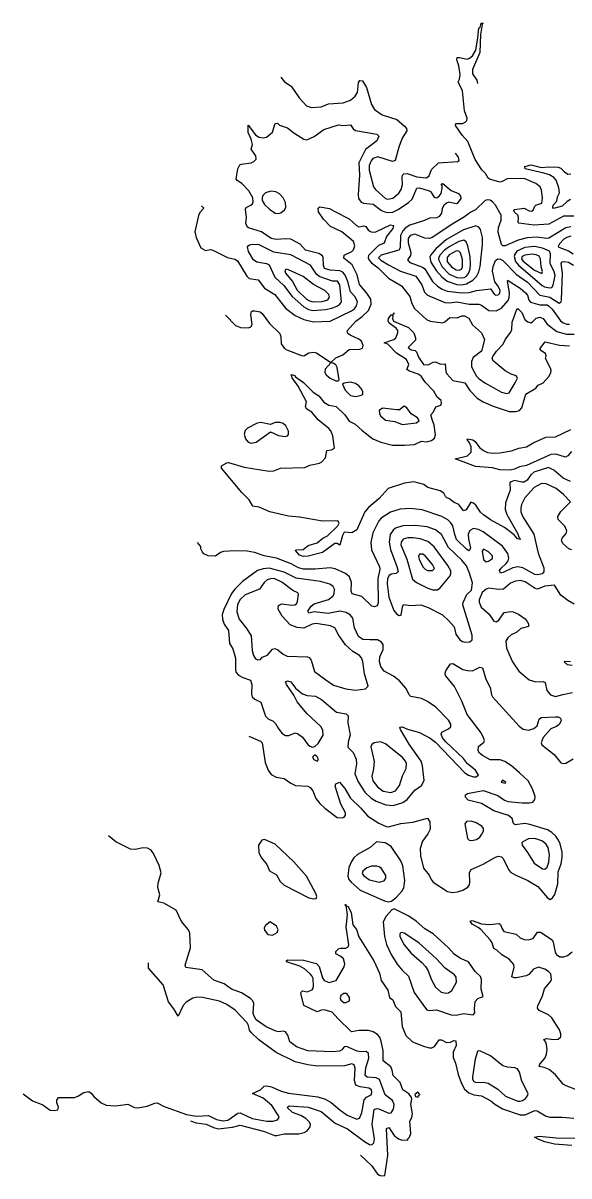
# Model space of a CAD drawing. Header units: feet. Extents: x 571561 to 597676, y 1024649 to 1042210.
# Drawn here: x 571561 to 578913, y 1026663 to 1042210 of the extents above; entities that cross this region are included whole.
import ezdxf

# ---------------------------------------------------------------- set-up
doc = ezdxf.new("R2010")
doc.units = ezdxf.units.FT
doc.header["$MEASUREMENT"] = 0
doc.layers.add('topo', color=7, linetype='Continuous')

msp = doc.modelspace()

# ---------------------------------------------------------------- linework, layer by layer
at = {"layer": 'topo'}
for points, elevation in [([(578439, 1039484), (578238, 1039511), (578228, 1039522), (578232, 1039587), (578223, 1039620), (578182, 1039660), (578170, 1039685), (578181, 1039694), (578312, 1039715), (578378, 1039679), (578411, 1039672), (578433, 1039688), (578455, 1039741), (578469, 1039753), (578546, 1039782), (578557, 1039853), (578543, 1039954), (578524, 1040001), (578469, 1040044), (578309, 1040114), (578079, 1040109), (578014, 1040072), (577981, 1040066), (577843, 1040103), (577825, 1040117), (577791, 1040182), (577742, 1040232), (577651, 1040371), (577550, 1040612), (577475, 1040696), (577386, 1040827), (577388, 1040855), (577478, 1040856), (577514, 1040873), (577536, 1040894), (577540, 1040927), (577505, 1041025), (577478, 1041295), (577419, 1041418), (577441, 1041453), (577447, 1041516), (577429, 1041634), (577405, 1041713), (577407, 1041746), (577441, 1041747), (577540, 1041724), (577572, 1041734), (577616, 1041769), (577657, 1041846), (577687, 1042011), (577699, 1042142), (577719, 1042156), (577732, 1042210), (577756, 1042208), (577739, 1042201), (577746, 1042189), (577723, 1042054), (577712, 1041814), (577612, 1041583), (577613, 1041524), (577673, 1041438), (577682, 1041395)], 1800), ([(575032, 1041478), (575081, 1041415), (575172, 1041357), (575280, 1041200), (575380, 1041095), (575445, 1041070), (575577, 1041080), (575675, 1041120), (575871, 1041134), (575970, 1041169), (576035, 1041224), (576063, 1041274), (576078, 1041406), (576098, 1041435), (576131, 1041432), (576188, 1041341), (576253, 1041112), (576294, 1041042), (576398, 1040972), (576595, 1040908), (576698, 1040821), (576723, 1040788), (576728, 1040755), (576667, 1040656), (576621, 1040535), (576574, 1040354), (576535, 1040341), (576337, 1040406), (576272, 1040381), (576247, 1040350), (576224, 1040291), (576221, 1040226), (576281, 1040002), (576307, 1039963), (576441, 1039843), (576474, 1039835), (576539, 1039848), (576624, 1039914), (576652, 1039967), (576670, 1040033), (576666, 1040133), (576672, 1040160), (576687, 1040178), (576733, 1040182), (576866, 1040134), (576996, 1040122), (577029, 1040149), (577061, 1040234), (577158, 1040325), (577413, 1040343), (577433, 1040356), (577424, 1040400), (577387, 1040455)], 1850), ([(574562, 1039511), (574572, 1039587), (574556, 1039701), (574567, 1039723), (574630, 1039752), (574649, 1039773), (574658, 1039797), (574655, 1039851), (574603, 1039949), (574509, 1040046), (574446, 1040087), (574429, 1040111), (574453, 1040243), (574480, 1040296), (574501, 1040309), (574632, 1040324), (574670, 1040343), (574698, 1040376), (574696, 1040421), (574634, 1040507), (574651, 1040573), (574634, 1040643), (574593, 1040736), (574594, 1040833), (574690, 1040701), (574738, 1040672), (574793, 1040662), (574841, 1040673), (574921, 1040739), (574955, 1040855), (574988, 1040861), (575015, 1040832), (575120, 1040795), (575206, 1040729), (575341, 1040644), (575384, 1040635), (575482, 1040679), (575612, 1040773), (575808, 1040838), (575874, 1040829), (575972, 1040838), (576006, 1040782), (576039, 1040762), (576326, 1040711), (576351, 1040686), (576324, 1040620), (576172, 1040506), (576084, 1040323), (576093, 1040159), (576073, 1039896), (576080, 1039842), (576113, 1039796), (576146, 1039781), (576277, 1039767), (576389, 1039682), (576435, 1039663), (576475, 1039655), (576541, 1039659), (576615, 1039695)], 1800), ([(578935, 1039831), (578888, 1039804), (578821, 1039740), (578706, 1039708), (578696, 1039723), (578702, 1039756), (578751, 1039808), (578761, 1039864), (578786, 1039920), (578779, 1039986), (578743, 1040091), (578711, 1040125), (578649, 1040161), (578577, 1040187), (578325, 1040244), (578317, 1040277), (578406, 1040297), (578537, 1040264), (578642, 1040273), (578767, 1040267), (578804, 1040253), (578852, 1040202), (578899, 1040174), (578937, 1040178)], 1750), ([(576615, 1039695), (576753, 1039788), (576803, 1039836), (576866, 1039985), (576899, 1039989), (577030, 1039947), (577047, 1039938), (577097, 1039861), (577130, 1039852), (577165, 1039873), (577190, 1039911), (577207, 1039985), (577207, 1040018), (577194, 1040041), (577216, 1040048), (577326, 1039950), (577425, 1039909), (577453, 1039876), (577458, 1039843), (577407, 1039777), (577393, 1039772), (577294, 1039793), (577262, 1039781), (577229, 1039750), (577207, 1039709), (577195, 1039644), (577165, 1039601), (577132, 1039585), (577034, 1039577), (576968, 1039545), (576772, 1039483), (576709, 1039442), (576674, 1039406), (576644, 1039343), (576639, 1039179), (576620, 1039146), (576382, 1039079), (576348, 1039045), (576378, 1039013), (576481, 1038948), (576646, 1038862), (576852, 1038795), (576931, 1038678), (576966, 1038581), (577010, 1038539), (577241, 1038442), (577306, 1038437), (577405, 1038450), (577569, 1038421), (577700, 1038421), (577737, 1038406), (577832, 1038333), (577931, 1038328), (578003, 1038364), (578094, 1038470), (578107, 1038503), (578111, 1038569), (578086, 1038733), (578091, 1038741), (578133, 1038709)], 1800), ([(575031, 1039650), (575082, 1039690), (575101, 1039723), (575095, 1039789), (575062, 1039854), (575014, 1039905), (574963, 1039933), (574898, 1039943), (574828, 1039922), (574792, 1039885), (574780, 1039852), (574783, 1039819), (574811, 1039764), (574878, 1039700), (574957, 1039647), (574999, 1039640), (575031, 1039650)], 1800), ([(578938, 1039460), (578872, 1039447), (578644, 1039310), (578611, 1039306), (578480, 1039324), (578349, 1039315), (578229, 1039280), (578054, 1039205), (578021, 1039205), (578006, 1039224), (577960, 1039388), (577965, 1039454), (578002, 1039552), (577998, 1039618), (577923, 1039754), (577885, 1039798), (577852, 1039820), (577819, 1039825), (577786, 1039815), (577656, 1039689), (577591, 1039659), (577493, 1039588), (577362, 1039513)], 1850), ([(573962, 1039746), (573997, 1039714), (573943, 1039653), (573922, 1039615), (573876, 1039394), (573890, 1039319), (573953, 1039180), (574019, 1039141), (574084, 1039154), (574117, 1039147), (574315, 1039048), (574414, 1039024), (574447, 1039005), (574576, 1038796), (574605, 1038767), (574725, 1038749), (574811, 1038636), (574950, 1038548), (575094, 1038363), (575227, 1038267), (575340, 1038212), (575471, 1038181), (575698, 1038190), (575985, 1038330), (576023, 1038358), (576051, 1038395), (576063, 1038452), (576034, 1038518), (575969, 1038583), (575935, 1038723), (575901, 1038812), (575866, 1038851), (575826, 1038869), (575695, 1038879), (575622, 1038901), (575609, 1038940), (575604, 1039048), (575592, 1039072), (575545, 1039104), (575364, 1039148), (575294, 1039229), (575166, 1039296), (575100, 1039302), (574969, 1039291), (574903, 1039304), (574771, 1039395), (574596, 1039446), (574577, 1039460), (574562, 1039511)], 1800), ([(574288, 1038272), (574422, 1038129), (574487, 1038106), (574596, 1038101), (574630, 1038111), (574647, 1038144), (574628, 1038275), (574636, 1038321), (574649, 1038331), (574682, 1038331), (574753, 1038314), (574781, 1038293), (574881, 1038159), (575019, 1038022), (575031, 1037984), (575037, 1037885), (575083, 1037822), (575114, 1037802), (575311, 1037726), (575344, 1037724), (575409, 1037763), (575475, 1037770), (575512, 1037763), (575706, 1037631), (575771, 1037695), (575869, 1037737), (575954, 1037807), (576098, 1037813), (576133, 1037827), (576143, 1037862), (576120, 1037918), (576084, 1037948), (575965, 1038002), (575937, 1038025), (575926, 1038057), (576042, 1038190), (576127, 1038251), (576212, 1038335), (576248, 1038421), (576243, 1038487), (576190, 1038568), (576094, 1038682), (576059, 1038813), (575995, 1038949), (575879, 1039041), (575886, 1039078), (575988, 1039127), (576009, 1039152), (576027, 1039207), (576013, 1039265), (575854, 1039394), (575703, 1039466), (575605, 1039564), (575541, 1039662), (575536, 1039714), (575556, 1039733), (575687, 1039708), (575759, 1039669)], 1750), ([(575759, 1039669), (575951, 1039568), (576050, 1039478), (576083, 1039460), (576149, 1039474), (576177, 1039466), (576215, 1039414), (576248, 1039394), (576281, 1039388), (576313, 1039395), (576510, 1039489), (576548, 1039479), (576543, 1039441), (576457, 1039330), (576423, 1039243), (576348, 1039210), (576212, 1039077), (576209, 1039044), (576222, 1039012), (576252, 1038974), (576343, 1038907), (576483, 1038771), (576658, 1038665), (576772, 1038524), (576798, 1038426), (576834, 1038361), (576993, 1038210), (577046, 1038191), (577209, 1038169), (577243, 1038182), (577308, 1038238), (577407, 1038235), (577472, 1038262), (577505, 1038261), (577564, 1038229), (577613, 1038138), (577737, 1038031), (577776, 1037943), (577734, 1037783), (577621, 1037698), (577600, 1037646), (577602, 1037580), (577615, 1037547), (577670, 1037449), (577705, 1037412), (577781, 1037358), (578006, 1037234), (578072, 1037212), (578108, 1037221), (578189, 1037356), (578219, 1037421), (578216, 1037436), (578204, 1037454), (578135, 1037473), (578053, 1037518), (577920, 1037632)], 1750), ([(577362, 1039513), (577069, 1039316), (577036, 1039304), (576971, 1039310), (576839, 1039362), (576773, 1039343), (576747, 1039305), (576747, 1039246), (576785, 1039115), (576781, 1039077), (576739, 1039016), (576772, 1038979), (576941, 1038920), (576974, 1038896), (577074, 1038723), (577141, 1038660), (577206, 1038619), (577272, 1038594), (577469, 1038570), (577568, 1038575), (577666, 1038602), (577856, 1038626), (577911, 1038550), (577929, 1038539), (577962, 1038544), (577984, 1038568), (577988, 1038601), (577961, 1038660), (577914, 1038718), (577883, 1038862), (577894, 1038927), (577925, 1039009), (577957, 1039029), (577990, 1039027), (578023, 1039006), (578207, 1038817), (578354, 1038714), (578520, 1038541), (578655, 1038512), (578783, 1038432)], 1850), ([(578980, 1039604), (578838, 1039606), (578642, 1039497), (578439, 1039484)], 1800), ([(577534, 1038691), (577617, 1038743), (577666, 1038793), (577700, 1038857), (577717, 1038926), (577751, 1039222), (577751, 1039320), (577724, 1039424), (577699, 1039459), (577658, 1039475), (577491, 1039420), (577266, 1039289), (577122, 1039165), (577052, 1039085), (577041, 1039052), (577052, 1038986), (577125, 1038875), (577201, 1038787), (577271, 1038728), (577403, 1038682), (577468, 1038678), (577534, 1038691)], 1900), ([(578939, 1039334), (578884, 1039320), (578843, 1039296), (578786, 1039231), (578769, 1039198), (578776, 1039188), (578908, 1039137), (578969, 1039097)], 1900), ([(575634, 1038346), (575718, 1038365), (575787, 1038394), (575825, 1038417), (575849, 1038450), (575828, 1038679), (575794, 1038729), (575729, 1038730), (575550, 1038794), (575513, 1038824), (575431, 1038945), (575168, 1039086), (574938, 1039122), (574740, 1039220), (574646, 1039222), (574609, 1039214), (574580, 1039194), (574593, 1039128), (574652, 1039030), (574709, 1038990), (574841, 1038967), (574874, 1038947), (574952, 1038782), (575071, 1038671), (575183, 1038520), (575342, 1038384), (575404, 1038349), (575470, 1038335), (575634, 1038346)], 1850), ([(577500, 1038780), (577533, 1038798), (577558, 1038834), (577582, 1038892), (577589, 1038958), (577583, 1039056), (577549, 1039207), (577529, 1039260), (577496, 1039282), (577430, 1039264), (577300, 1039194), (577237, 1039149), (577179, 1039086), (577159, 1039053), (577155, 1039020), (577205, 1038922), (577302, 1038823), (577402, 1038777), (577468, 1038772), (577500, 1038780)], 1950), ([(578650, 1038637), (578683, 1038645), (578700, 1038673), (578726, 1038804), (578714, 1038855), (578658, 1038968), (578663, 1039099), (578652, 1039132), (578559, 1039176), (578448, 1039198), (578317, 1039183), (578213, 1039134), (578183, 1039095), (578176, 1039062), (578194, 1038996), (578235, 1038945), (578551, 1038669), (578584, 1038651), (578650, 1038637)], 1900), ([(577434, 1038878), (577466, 1038892), (577481, 1038924), (577479, 1039023), (577454, 1039110), (577431, 1039135), (577399, 1039137), (577301, 1039086), (577275, 1039047), (577272, 1038988), (577335, 1038916), (577394, 1038884), (577434, 1038878)], 2000), ([(578550, 1038834), (578558, 1038860), (578538, 1038923), (578530, 1039032), (578511, 1039065), (578470, 1039086), (578416, 1039093), (578318, 1039078), (578282, 1039063), (578276, 1039030), (578297, 1038997), (578451, 1038879), (578550, 1038834)], 1950), ([(575665, 1038476), (575688, 1038515), (575680, 1038547), (575623, 1038604), (575473, 1038684), (575334, 1038794), (575137, 1038880), (575104, 1038889), (575093, 1038881), (575086, 1038870), (575096, 1038837), (575189, 1038725), (575253, 1038609), (575378, 1038487), (575419, 1038463), (575469, 1038451), (575591, 1038457), (575665, 1038476)], 1900), ([(578783, 1038432), (578808, 1038452), (578814, 1038478), (578825, 1038838), (578807, 1038969), (578823, 1038989), (578850, 1038996), (578909, 1038984), (578975, 1038944)], 1850), ([(578133, 1038709), (578256, 1038636), (578327, 1038571), (578354, 1038538), (578374, 1038473), (578395, 1038446), (578521, 1038408), (578619, 1038408), (578639, 1038397), (578685, 1038351), (578798, 1038194), (578836, 1038166), (578884, 1038149), (578920, 1038147)], 1800), ([(577069, 1036865), (577051, 1036925), (577090, 1036967), (577122, 1037034), (577187, 1037058), (577197, 1037084), (577190, 1037120), (577137, 1037166), (577095, 1037247), (576978, 1037368), (576921, 1037449), (576883, 1037475), (576765, 1037515), (576730, 1037539), (576757, 1037605), (576723, 1037673), (576591, 1037757), (576473, 1037880), (576423, 1037898), (576556, 1037943), (576582, 1037965), (576610, 1038031), (576607, 1038063), (576586, 1038095), (576492, 1038161), (576476, 1038193), (576483, 1038226), (576520, 1038273), (576534, 1038273), (576541, 1038260), (576535, 1038227), (576548, 1038188), (576752, 1038106), (576823, 1038032), (576848, 1037967), (576846, 1037934), (576748, 1037835), (576786, 1037802), (576842, 1037792), (576860, 1037777), (576886, 1037704), (576953, 1037607), (577019, 1037599), (577084, 1037636), (577117, 1037639), (577183, 1037609), (577248, 1037614), (577254, 1037511), (577270, 1037479), (577349, 1037390), (577513, 1037359), (577579, 1037254), (577679, 1037149), (577757, 1037101), (577894, 1037042), (578107, 1036973), (578197, 1036971), (578248, 1036986), (578278, 1037021), (578326, 1037193), (578344, 1037216), (578465, 1037285), (578498, 1037325), (578566, 1037356), (578641, 1037445)], 1700), ([(576553, 1038284), (576545, 1038284), (576553, 1038302), (576553, 1038284)], 1700), ([(577920, 1037632), (577897, 1037648), (577880, 1037681), (577888, 1037714), (577936, 1037787), (578029, 1037879), (578059, 1037945), (578132, 1038042), (578144, 1038077), (578149, 1038176), (578208, 1038340), (578226, 1038359), (578277, 1038308), (578317, 1038210), (578359, 1038180), (578400, 1038169), (578424, 1038179), (578470, 1038230), (578522, 1038243), (578567, 1038224), (578622, 1038148), (578752, 1038048), (578880, 1038013), (578984, 1038016)], 1750), ([(578641, 1037445), (578669, 1037491), (578675, 1037524), (578666, 1037557), (578599, 1037687), (578608, 1037720), (578596, 1037753), (578547, 1037785), (578523, 1037818), (578591, 1037912), (578788, 1037867), (578919, 1037858)], 1700), ([(575806, 1037383), (575820, 1037400), (575791, 1037564), (575772, 1037600), (575739, 1037624), (575706, 1037628), (575628, 1037543), (575623, 1037497), (575641, 1037464), (575695, 1037419), (575774, 1037386), (575806, 1037383)], 1750), ([(574329, 1036282), (574537, 1036221), (574875, 1036168), (574938, 1036171), (575029, 1036205), (575357, 1036214), (575423, 1036248), (575554, 1036275), (575586, 1036291), (575632, 1036348), (575650, 1036447), (575716, 1036455), (575753, 1036477), (575735, 1036645), (575707, 1036710), (575681, 1036743), (575536, 1036860), (575449, 1036962), (575383, 1037002), (575364, 1037035), (575380, 1037101), (575267, 1037314), (575185, 1037427), (575171, 1037471), (575215, 1037458), (575228, 1037440), (575338, 1037363), (575469, 1037233), (575546, 1037182), (575612, 1037097), (575678, 1037058), (575777, 1037038), (575893, 1036925), (575951, 1036843), (576032, 1036802), (576128, 1036714), (576273, 1036602), (576379, 1036560), (576535, 1036519), (576700, 1036516), (576831, 1036528), (576929, 1036571), (576995, 1036561), (577060, 1036579), (577103, 1036614), (577116, 1036657), (577096, 1036788), (577069, 1036865)], 1700), ([(576136, 1037202), (576136, 1037239), (576113, 1037282), (576083, 1037318), (576036, 1037351), (575971, 1037367), (575885, 1037355), (575865, 1037342), (575897, 1037261), (575972, 1037185), (576038, 1037174), (576103, 1037185), (576136, 1037202)], 1750), ([(576861, 1036818), (576894, 1036852), (576873, 1036884), (576788, 1036942), (576728, 1037023), (576695, 1037045), (576630, 1036995), (576597, 1036992), (576400, 1037017), (576359, 1036987), (576360, 1036945), (576377, 1036913), (576441, 1036854), (576566, 1036837), (576665, 1036796), (576861, 1036818)], 1750), ([(574698, 1036557), (574894, 1036695), (575001, 1036647), (575091, 1036632), (575122, 1036641), (575135, 1036661), (575137, 1036705), (575098, 1036778), (575062, 1036808), (575024, 1036824), (574958, 1036824), (574893, 1036797), (574761, 1036821), (574715, 1036813), (574584, 1036746), (574552, 1036713), (574540, 1036667), (574555, 1036601), (574591, 1036560), (574633, 1036545), (574698, 1036557)], 1750), ([(578504, 1036579), (578602, 1036624), (578734, 1036631), (578939, 1036729)], 1650), ([(578946, 1036430), (578900, 1036373), (578867, 1036354), (578736, 1036396), (578670, 1036392), (578343, 1036245), (578245, 1036226), (578180, 1036194), (578123, 1036182), (577983, 1036186), (577884, 1036210), (577654, 1036231), (577380, 1036331), (577545, 1036375), (577597, 1036421), (577598, 1036497), (577575, 1036551), (577540, 1036595), (577546, 1036602), (577618, 1036590), (577651, 1036566), (577707, 1036488), (577762, 1036444), (577817, 1036420), (577891, 1036410), (577981, 1036415), (578138, 1036443), (578237, 1036476), (578341, 1036493), (578439, 1036552), (578504, 1036579)], 1650), ([(577180, 1035903), (577011, 1035945), (576957, 1035989), (576826, 1036021), (576696, 1036006), (576476, 1035933), (576357, 1035797), (576215, 1035677), (576162, 1035619), (576054, 1035377), (575989, 1035337), (575890, 1035344), (575879, 1035333), (575861, 1035300), (575827, 1035168), (575793, 1035191), (575760, 1035193), (575593, 1035068), (575401, 1035019), (575335, 1035015), (575285, 1035033), (575231, 1035098), (575236, 1035108), (575334, 1035110), (575400, 1035165), (575521, 1035199), (575599, 1035261), (575661, 1035293), (575798, 1035431), (575817, 1035464), (575798, 1035497), (575592, 1035494), (575285, 1035545), (575134, 1035558), (574883, 1035620), (574739, 1035681), (574654, 1035697), (574606, 1035781), (574507, 1035879), (574233, 1036205), (574233, 1036237), (574307, 1036280), (574329, 1036282)], 1700), ([(578936, 1036027), (578837, 1036073), (578710, 1036179), (578639, 1036214), (578442, 1036153), (578401, 1036119), (578352, 1036044), (578312, 1036020), (578280, 1036018), (578181, 1036040), (578133, 1036025), (578116, 1036010), (578121, 1035911), (578058, 1035741), (578055, 1035648), (578075, 1035583), (578223, 1035321), (578239, 1035275), (578253, 1035265), (578254, 1035243), (578221, 1035254), (578174, 1035307), (578046, 1035409), (577858, 1035511), (577760, 1035580), (577724, 1035612), (577659, 1035708), (577626, 1035735), (577593, 1035749), (577528, 1035644), (577495, 1035633), (577429, 1035717), (577367, 1035744), (577297, 1035798), (577267, 1035808), (577250, 1035824), (577230, 1035870), (577180, 1035903)], 1700), ([(578952, 1035106), (578911, 1035121), (578834, 1035185), (578814, 1035228), (578822, 1035261), (578876, 1035327), (578885, 1035360), (578860, 1035425), (578769, 1035516), (578763, 1035556), (578805, 1035625), (578933, 1035754), (578842, 1035852), (578740, 1035935), (578608, 1035998), (578542, 1035999), (578444, 1035947), (578321, 1035808), (578274, 1035716), (578264, 1035669), (578267, 1035617), (578290, 1035552), (578442, 1035315), (578500, 1035061), (578573, 1034865), (578575, 1034810), (578553, 1034783), (578488, 1034768), (578455, 1034772), (578290, 1034861), (578224, 1034878), (578159, 1034863), (578028, 1034798), (577993, 1034792), (577976, 1034827), (577998, 1034860), (578066, 1034920), (578094, 1034958), (578104, 1034992), (578090, 1035058), (578017, 1035155), (577757, 1035350), (577695, 1035381), (577629, 1035392), (577579, 1035365), (577555, 1035315), (577558, 1035250), (577585, 1035132), (577580, 1035105), (577566, 1035092), (577533, 1035113), (577400, 1035247), (577376, 1035314)], 1750), ([(577376, 1035314), (577349, 1035428), (577324, 1035469), (577280, 1035510), (577201, 1035555), (576938, 1035644), (576773, 1035664), (576642, 1035654), (576511, 1035613), (576383, 1035532), (576353, 1035497), (576273, 1035337), (576243, 1035205), (576255, 1035107), (576360, 1034878), (576365, 1034845), (576340, 1034714), (576343, 1034386), (576328, 1034350), (576293, 1034338), (576260, 1034345), (576123, 1034478), (575994, 1034512), (575980, 1034547), (575982, 1034666), (575959, 1034742), (575904, 1034785), (575763, 1034848), (575698, 1034863), (575495, 1034843), (575337, 1034844), (575271, 1034863), (575172, 1034917), (574972, 1034994), (574808, 1035026), (574678, 1035070), (574580, 1035086), (574414, 1035093), (574259, 1035082), (574219, 1035072), (574154, 1035019), (574055, 1035024), (573994, 1035054), (573976, 1035073), (573955, 1035118), (573954, 1035152), (573912, 1035207)], 1750), ([(577577, 1033867), (577609, 1033891), (577609, 1033953), (577484, 1034363), (577488, 1034396), (577538, 1034504), (577602, 1034563), (577614, 1034660), (577574, 1034791), (577532, 1034889), (577469, 1034968), (577293, 1035139), (577195, 1035312), (577115, 1035377), (577005, 1035414), (576841, 1035433), (576677, 1035431), (576579, 1035397), (576546, 1035372), (576507, 1035313), (576493, 1035208), (576509, 1035109), (576596, 1034880), (576611, 1034815), (576584, 1034786), (576519, 1034778), (576486, 1034754), (576469, 1034715), (576463, 1034649), (576489, 1034466), (576556, 1034288), (576589, 1034244), (576626, 1034220), (576655, 1034226), (576673, 1034337), (576686, 1034367), (576784, 1034356), (576916, 1034363), (577015, 1034330), (577210, 1034229), (577296, 1034149), (577365, 1034067), (577389, 1033969), (577445, 1033893), (577478, 1033868), (577511, 1033861), (577577, 1033867)], 1800), ([(577144, 1034566), (577177, 1034592), (577312, 1034755), (577323, 1034788), (577320, 1034821), (577282, 1034896), (577098, 1035147), (577013, 1035218), (576908, 1035256), (576817, 1035269), (576744, 1035269), (576679, 1035249), (576652, 1035209), (576650, 1035173), (576729, 1034980), (576806, 1034710), (576860, 1034665), (577013, 1034587), (577078, 1034565), (577144, 1034566)], 1850), ([(577076, 1034826), (577101, 1034852), (577075, 1034908), (576976, 1035024), (576943, 1035048), (576899, 1035047), (576888, 1035014), (576896, 1034981), (576944, 1034875), (576977, 1034843), (577010, 1034828), (577076, 1034826)], 1900), ([(577830, 1034953), (577883, 1034990), (577884, 1035023), (577829, 1035080), (577763, 1035114), (577745, 1035087), (577764, 1034977), (577797, 1034943), (577830, 1034953)], 1800), ([(576232, 1033893), (576137, 1033896), (576080, 1033938), (576024, 1034055), (576002, 1034186), (575966, 1034228), (575912, 1034263), (575828, 1034277), (575669, 1034247), (575482, 1034271), (575408, 1034254), (575398, 1034279), (575443, 1034345), (575480, 1034378), (575676, 1034438), (575733, 1034479), (575752, 1034512), (575754, 1034577), (575738, 1034610), (575693, 1034643), (575568, 1034680), (575239, 1034722), (575079, 1034805), (574877, 1034858), (574793, 1034850), (574719, 1034826), (574518, 1034680), (574412, 1034574), (574369, 1034518), (574264, 1034302), (574243, 1034236), (574245, 1034170), (574269, 1034105), (574327, 1034016), (574339, 1033843), (574386, 1033769), (574421, 1033647), (574420, 1033483), (574429, 1033450), (574463, 1033417), (574522, 1033385), (574625, 1033350), (574643, 1033288), (574636, 1033163), (574648, 1033124), (574680, 1033091), (574762, 1033052), (574827, 1032861), (574860, 1032828), (574928, 1032794), (574959, 1032763), (574995, 1032700)], 1800), ([(576172, 1033231), (576210, 1033269), (576158, 1033433), (576137, 1033598), (576121, 1033648), (576091, 1033683), (576003, 1033735), (575905, 1033824), (575809, 1033959), (575758, 1034052), (575701, 1034081), (575507, 1034113), (575454, 1034103), (575344, 1034051), (575254, 1034057), (575159, 1034093), (575051, 1034210), (574995, 1034308), (575001, 1034353), (575046, 1034376), (575177, 1034359), (575221, 1034364), (575242, 1034376), (575257, 1034409), (575270, 1034508), (575260, 1034526), (575194, 1034558), (575046, 1034670), (574944, 1034719), (574895, 1034717), (574847, 1034700), (574808, 1034667), (574743, 1034574), (574552, 1034497), (574486, 1034436), (574448, 1034369), (574440, 1034270), (574473, 1034172), (574576, 1034042), (574634, 1033944), (574645, 1033747), (574662, 1033682), (574691, 1033637), (574724, 1033622), (574757, 1033626), (574783, 1033657), (574855, 1033685), (574920, 1033765), (574953, 1033776), (574994, 1033759), (575065, 1033698), (575118, 1033670), (575390, 1033665), (575413, 1033654), (575441, 1033618), (575487, 1033466), (575637, 1033354)], 1850), ([(578983, 1034375), (578899, 1034423), (578806, 1034494), (578719, 1034631), (578587, 1034617), (578489, 1034576), (578456, 1034584), (578324, 1034674), (578259, 1034692), (578193, 1034685), (578128, 1034656), (578030, 1034577), (577964, 1034572), (577833, 1034587), (577800, 1034577), (577743, 1034530), (577702, 1034431), (577703, 1034398), (577733, 1034333), (577838, 1034237), (577903, 1034142), (577935, 1034137), (577968, 1034156), (578040, 1034262), (578131, 1034275), (578164, 1034272), (578234, 1034239), (578324, 1034174), (578350, 1034141), (578367, 1034109), (578367, 1034071), (578264, 1034043), (578213, 1033995), (578134, 1033958), (578091, 1033919)], 1800), ([(576546, 1031660), (576674, 1031698), (576736, 1031738), (576836, 1031864), (576926, 1031930), (576962, 1031996), (576942, 1032193), (576921, 1032258), (576762, 1032486), (576645, 1032682), (576635, 1032716), (576668, 1032721), (576740, 1032689), (576899, 1032642), (577042, 1032566), (577117, 1032510), (577512, 1032099), (577560, 1032066), (577626, 1032045), (577659, 1032044), (577695, 1032068), (577654, 1032133), (577548, 1032220), (577492, 1032293), (577254, 1032517), (577211, 1032572), (577192, 1032621), (577199, 1032649), (577292, 1032694), (577321, 1032721), (577322, 1032754), (577291, 1032808), (577119, 1032982), (577009, 1033062), (576927, 1033101), (576783, 1033130), (576766, 1033145), (576718, 1033241), (576632, 1033338), (576551, 1033403), (576426, 1033468), (576379, 1033533), (576360, 1033598), (576367, 1033664), (576410, 1033763), (576410, 1033829), (576390, 1033861), (576336, 1033894), (576232, 1033893)], 1800), ([(578091, 1033919), (578065, 1033876), (578070, 1033778), (578152, 1033596), (578237, 1033471), (578377, 1033354), (578468, 1033325), (578566, 1033329), (578592, 1033316), (578616, 1033208), (578666, 1033150), (578732, 1033129), (578830, 1033157)], 1800), ([(578249, 1032097), (578139, 1032193), (578051, 1032252), (577985, 1032275), (577854, 1032275), (577747, 1032331), (577707, 1032364), (577692, 1032396), (577695, 1032455), (577768, 1032513), (577776, 1032528), (577767, 1032561), (577729, 1032636), (577543, 1032887), (577470, 1033067), (577370, 1033264), (577252, 1033410), (577245, 1033442), (577255, 1033475), (577317, 1033567), (577350, 1033574), (577482, 1033493), (577548, 1033477), (577613, 1033474), (577711, 1033522), (577747, 1033516), (577793, 1033363), (577850, 1033251), (577868, 1033152), (577883, 1033124), (578243, 1032726), (578298, 1032686), (578375, 1032675), (578442, 1032697), (578485, 1032731), (578514, 1032821), (578538, 1032846), (578734, 1032855), (578767, 1032853), (578800, 1032837), (578808, 1032800), (578783, 1032752), (578746, 1032723), (578670, 1032691), (578568, 1032573), (578540, 1032502), (578547, 1032476), (578715, 1032348), (578805, 1032235), (578838, 1032225), (578871, 1032227), (578969, 1032288)], 1750), ([(578958, 1033547), (578893, 1033555), (578850, 1033596), (578859, 1033606), (578934, 1033598)], 1800), ([(574995, 1032700), (575046, 1032635), (575094, 1032603), (575140, 1032603), (575225, 1032636), (575258, 1032629), (575324, 1032578), (575397, 1032481), (575424, 1032458), (575457, 1032447), (575489, 1032454), (575535, 1032495), (575601, 1032607), (575600, 1032673), (575570, 1032723), (575382, 1032901), (575254, 1033056), (575207, 1033148), (575108, 1033292), (575095, 1033325), (575120, 1033341), (575165, 1033325), (575232, 1033239), (575322, 1033166), (575385, 1033140), (575499, 1033131), (575582, 1033086), (575781, 1032919), (575912, 1032895), (575940, 1032868), (575933, 1032774), (575968, 1032611), (575939, 1032512), (575936, 1032446), (576008, 1032374), (576048, 1032283), (576053, 1032218), (576031, 1032086), (576072, 1031976), (576163, 1031837), (576248, 1031757), (576316, 1031718), (576448, 1031669), (576546, 1031660)], 1800), ([(575637, 1033354), (575744, 1033280), (575909, 1033232), (576040, 1033215), (576172, 1033231)], 1850), ([(578830, 1033157), (578961, 1033181)], 1800), ([(574602, 1032593), (574757, 1032524), (574779, 1032501), (574820, 1032239), (574863, 1032135), (574903, 1032077), (574968, 1032038), (575078, 1032023), (575166, 1031958), (575232, 1031926), (575396, 1031917), (575429, 1031903), (575462, 1031856), (575504, 1031753), (575558, 1031684), (575625, 1031620), (575793, 1031497), (575860, 1031492), (575885, 1031501), (575904, 1031527), (575902, 1031560), (575842, 1031676), (575764, 1031920), (575771, 1031952), (575822, 1031973), (575893, 1031888), (575970, 1031757), (576107, 1031627), (576204, 1031515), (576352, 1031422), (576451, 1031376), (576483, 1031370), (576647, 1031417), (576811, 1031433), (577007, 1031486), (577039, 1031437), (577046, 1031340), (577014, 1031274), (576941, 1031179), (576909, 1031077), (576914, 1030978), (576953, 1030815), (577031, 1030717), (577056, 1030660), (577084, 1030623), (577279, 1030499), (577344, 1030487), (577410, 1030494), (577482, 1030517), (577551, 1030557)], 1750), ([(576577, 1031858), (576630, 1031927), (576671, 1032059), (576720, 1032158), (576726, 1032224), (576713, 1032256), (576672, 1032305), (576441, 1032489), (576375, 1032516), (576290, 1032501), (576259, 1032482), (576243, 1032449), (576289, 1032252), (576282, 1032154), (576257, 1032055), (576272, 1031990), (576335, 1031912), (576413, 1031850), (576512, 1031832), (576577, 1031858)], 1850), ([(575524, 1032256), (575541, 1032279), (575523, 1032313), (575490, 1032342), (575460, 1032311), (575476, 1032278), (575524, 1032256)], 1800), ([(577551, 1030557), (577572, 1030590), (577576, 1030620), (577573, 1030754), (577597, 1030795), (577758, 1030865), (577925, 1030960), (577964, 1030973), (578005, 1030964), (578029, 1030943), (578099, 1030795), (578128, 1030758), (578190, 1030721), (578360, 1030647), (578492, 1030566), (578625, 1030413), (578658, 1030391), (578690, 1030414), (578723, 1030458), (578762, 1030601), (578769, 1030765), (578808, 1030873), (578824, 1030962), (578821, 1031028), (578796, 1031140), (578774, 1031192), (578736, 1031244), (578683, 1031293), (578623, 1031328), (578386, 1031401), (578321, 1031414), (578189, 1031398), (578166, 1031416), (578149, 1031481), (578100, 1031524), (577901, 1031586), (577737, 1031684), (577557, 1031732), (577519, 1031771), (577522, 1031804), (577548, 1031819), (577759, 1031859), (577956, 1031794), (578043, 1031731), (578088, 1031713), (578285, 1031695), (578384, 1031695), (578426, 1031704), (578454, 1031741), (578457, 1031780), (578422, 1031885), (578362, 1031990), (578249, 1032097)], 1750), ([(578053, 1031961), (578065, 1031973), (578020, 1032000), (577999, 1031972), (578053, 1031961)], 1800), ([(577666, 1031201), (577713, 1031233), (577742, 1031270), (577761, 1031314), (577761, 1031347), (577738, 1031379), (577664, 1031425), (577598, 1031446), (577535, 1031441), (577511, 1031410), (577548, 1031214), (577568, 1031192), (577601, 1031184), (577666, 1031201)], 1800), ([(576062, 1028346), (575919, 1028407), (575886, 1028403), (575854, 1028363), (575821, 1028345), (575729, 1028336), (575395, 1028350), (575245, 1028404), (575155, 1028469), (575125, 1028562), (575097, 1028605), (575064, 1028613), (574999, 1028605), (574966, 1028614), (574834, 1028672), (574702, 1028766), (574667, 1028825), (574660, 1028858), (574669, 1028989), (574655, 1029022), (574622, 1029055), (574502, 1029134), (574368, 1029181), (574271, 1029254), (574128, 1029301), (573974, 1029442), (573753, 1029473), (573742, 1029506), (573816, 1029737), (573807, 1029935), (573787, 1029980), (573696, 1030096), (573624, 1030245), (573458, 1030341), (573376, 1030357), (573404, 1030455), (573377, 1030553), (573380, 1030612), (573419, 1030750), (573392, 1030848), (573319, 1031012), (573284, 1031058), (573237, 1031084), (573172, 1031086), (573073, 1031064), (573008, 1031071), (572810, 1031170), (572711, 1031249)], 1750), ([(575508, 1030406), (575517, 1030431), (575504, 1030473), (575378, 1030706), (575209, 1030897), (574955, 1031137), (574811, 1031198), (574776, 1031192), (574733, 1031123), (574736, 1031024), (574766, 1030959), (574843, 1030861), (574881, 1030779), (574972, 1030724), (575024, 1030633), (575079, 1030586), (575409, 1030414), (575475, 1030400), (575508, 1030406)], 1750), ([(576525, 1030368), (576590, 1030421), (576665, 1030507), (576688, 1030550), (576703, 1030648), (576675, 1030845), (576647, 1030910), (576519, 1031105), (576437, 1031156), (576321, 1031169), (576237, 1031090), (576065, 1030999), (576014, 1030951), (575983, 1030904), (575949, 1030820), (575933, 1030707), (575950, 1030659), (575978, 1030622), (576103, 1030518), (576427, 1030374), (576482, 1030361), (576525, 1030368)], 1750), ([(578621, 1030828), (578644, 1030895), (578652, 1030994), (578633, 1031092), (578602, 1031141), (578546, 1031183), (578454, 1031212), (578369, 1031207), (578290, 1031170), (578278, 1031154), (578285, 1031122), (578357, 1031026), (578443, 1030880), (578556, 1030803), (578589, 1030799), (578621, 1030828)], 1800), ([(576424, 1030643), (576447, 1030679), (576447, 1030712), (576390, 1030809), (576357, 1030829), (576324, 1030840), (576253, 1030841), (576193, 1030819), (576137, 1030774), (576128, 1030742), (576149, 1030709), (576227, 1030656), (576359, 1030624), (576424, 1030643)], 1800), ([(575902, 1030305), (575902, 1030329), (575918, 1030297), (575902, 1030305)], 1700), ([(575220, 1029572), (575318, 1029576), (575515, 1029529), (575549, 1029489), (575592, 1029335), (575616, 1029299), (575682, 1029269), (575778, 1029297), (575885, 1029484), (575895, 1029525), (575877, 1029592), (575842, 1029622), (575775, 1029656), (575774, 1029688), (575809, 1029726), (575842, 1029736), (575907, 1029735), (575940, 1029750), (575948, 1029780), (575914, 1030018), (575929, 1030182), (575917, 1030280), (575919, 1030297), (575935, 1030302), (575979, 1030215), (576003, 1030051), (576052, 1029986), (576082, 1029888), (576284, 1029562), (576360, 1029398), (576383, 1029300), (576473, 1029170), (576494, 1029071), (576540, 1029039), (576578, 1028949), (576648, 1028876), (576667, 1028679), (576714, 1028557), (576805, 1028469), (576969, 1028406), (577035, 1028391), (577068, 1028391), (577100, 1028409), (577165, 1028499), (577198, 1028500), (577264, 1028463), (577319, 1028466), (577364, 1028490), (577391, 1028485), (577392, 1028423), (577355, 1028333), (577352, 1028259), (577386, 1028182), (577420, 1028029), (577466, 1027909)], 1700), ([(577622, 1028833), (577645, 1028861), (577641, 1028917), (577652, 1029017), (577685, 1029057), (577756, 1029083), (577732, 1029181), (577734, 1029312), (577724, 1029353), (577649, 1029419), (577559, 1029550), (577451, 1029597), (577369, 1029654), (577291, 1029740), (577085, 1029928), (576974, 1029994), (576856, 1030097), (576757, 1030164), (576559, 1030264), (576526, 1030250), (576451, 1030164), (576411, 1030088), (576429, 1029891), (576456, 1029784), (576519, 1029650), (576598, 1029520), (576665, 1029437), (576750, 1029355), (576827, 1029135), (576979, 1028926), (576998, 1028904), (577030, 1028892), (577129, 1028903), (577326, 1028835), (577392, 1028831), (577494, 1028854), (577622, 1028833)], 1750), ([(574921, 1029908), (574981, 1029944), (574995, 1029985), (574972, 1030029), (574887, 1030089), (574824, 1030038), (574810, 1030008), (574814, 1029975), (574856, 1029919), (574921, 1029908)], 1750), ([(578639, 1029419), (578589, 1029451), (578502, 1029479), (578436, 1029450), (578372, 1029378), (578339, 1029359), (578208, 1029334), (578175, 1029333), (578143, 1029348), (578174, 1029480), (578173, 1029515), (578107, 1029588), (578009, 1029643), (577943, 1029709), (577900, 1029731), (577877, 1029807), (577852, 1029848), (577725, 1029984), (577691, 1030015), (577611, 1030056), (577581, 1030098), (577610, 1030108), (577736, 1030061), (577841, 1030052), (577972, 1030069), (577990, 1030055), (578007, 1030004), (578038, 1029961), (578203, 1029922), (578255, 1029875), (578309, 1029850), (578367, 1029848), (578433, 1029866), (578488, 1029952), (578531, 1029949), (578685, 1029846), (578702, 1029813), (578729, 1029682), (578744, 1029649), (578792, 1029617), (578843, 1029617), (578894, 1029636), (578956, 1029684)], 1700), ([(577291, 1029132), (577335, 1029165), (577397, 1029276), (577395, 1029342), (577371, 1029374), (577247, 1029463), (577123, 1029596), (576891, 1029805), (576693, 1029935), (576660, 1029945), (576647, 1029939), (576634, 1029926), (576635, 1029893), (576694, 1029779), (576789, 1029665), (576933, 1029541), (576979, 1029489), (577011, 1029437), (577060, 1029305), (577116, 1029208), (577192, 1029143), (577258, 1029128), (577291, 1029132)], 1800), ([(575425, 1027742), (575531, 1027730), (575630, 1027699), (575709, 1027653), (575828, 1027552), (575927, 1027483), (576057, 1027429), (576092, 1027440), (576124, 1027513), (576153, 1027690), (576188, 1027723), (576249, 1027757), (576260, 1027789), (576254, 1027823), (576219, 1027847), (576099, 1027865), (576053, 1027884), (576038, 1027902), (576025, 1027951), (576033, 1028116), (576020, 1028160), (575987, 1028174), (575889, 1028147), (575528, 1028145), (575396, 1028161), (575225, 1028200), (574968, 1028327), (574737, 1028500), (574633, 1028595), (574611, 1028628), (574597, 1028693), (574577, 1028726), (574417, 1028900), (574306, 1028975), (574207, 1029018), (573977, 1029071), (573912, 1029073), (573846, 1029058), (573758, 1029004), (573716, 1028961), (573651, 1028817), (573593, 1028914), (573518, 1029012), (573447, 1029241), (573249, 1029466), (573251, 1029535)], 1800), ([(576105, 1026944), (576252, 1026805), (576328, 1026697), (576359, 1026672), (576394, 1026663), (576433, 1026670), (576475, 1026938), (576454, 1027303), (576487, 1027318), (576561, 1027210), (576619, 1027162), (576652, 1027150), (576744, 1027144), (576745, 1027165), (576767, 1027187), (576782, 1027237), (576769, 1027400), (576796, 1027450), (576806, 1027499), (576785, 1027630), (576795, 1027696), (576788, 1027729), (576755, 1027771), (576676, 1027826), (576639, 1027924), (576546, 1028018), (576534, 1028087), (576512, 1028136), (576410, 1028214), (576413, 1028348), (576386, 1028480), (576364, 1028532), (576334, 1028568), (576278, 1028605), (576213, 1028625), (576081, 1028622), (575983, 1028608), (575799, 1028784), (575723, 1028873), (575617, 1028902), (575577, 1028899), (575521, 1028876), (575343, 1028963), (575303, 1029126), (575307, 1029141), (575322, 1029157), (575388, 1029147), (575453, 1029172), (575469, 1029193), (575473, 1029226), (575467, 1029325), (575451, 1029362), (575427, 1029390), (575351, 1029455), (575290, 1029491), (575110, 1029551), (575110, 1029563), (575128, 1029578), (575220, 1029572)], 1700), ([(579017, 1027823), (578875, 1027876), (578835, 1027902), (578730, 1028026), (578645, 1028097), (578580, 1028125), (578514, 1028138), (578519, 1028171), (578593, 1028255), (578612, 1028303), (578620, 1028368), (578611, 1028436), (578602, 1028467), (578575, 1028501), (578609, 1028518), (578707, 1028504), (578767, 1028507), (578806, 1028539), (578805, 1028578), (578784, 1028632), (578682, 1028795), (578639, 1028836), (578511, 1028892), (578490, 1028925), (578493, 1028958), (578557, 1029090), (578582, 1029188), (578667, 1029288), (578676, 1029312), (578667, 1029386), (578639, 1029419)], 1700), ([(575914, 1029000), (575956, 1029024), (575959, 1029067), (575927, 1029113), (575913, 1029122), (575880, 1029121), (575841, 1029098), (575833, 1029065), (575841, 1029033), (575881, 1029000), (575914, 1029000)], 1700), ([(573815, 1027407), (573894, 1027381), (574025, 1027361), (574127, 1027314), (574190, 1027297), (574380, 1027319), (574485, 1027346), (574814, 1027263), (574945, 1027209), (574978, 1027206), (575076, 1027230), (575273, 1027230), (575345, 1027250), (575388, 1027273), (575427, 1027323), (575434, 1027356), (575420, 1027388), (575370, 1027438), (575304, 1027476), (575189, 1027517), (575122, 1027582), (575125, 1027596), (575145, 1027609), (575401, 1027589), (575577, 1027532), (575764, 1027376), (575929, 1027300), (576160, 1027128), (576226, 1027088), (576259, 1027080), (576283, 1027110), (576292, 1027165), (576264, 1027363), (576291, 1027557), (576320, 1027571), (576353, 1027568), (576485, 1027509), (576518, 1027514), (576550, 1027562), (576560, 1027628), (576535, 1027680), (576438, 1027758), (576361, 1027965), (576317, 1027984), (576195, 1027995), (576170, 1028018), (576179, 1028122), (576217, 1028250), (576212, 1028314), (576182, 1028340), (576117, 1028335), (576062, 1028346)], 1750), ([(578256, 1027670), (578288, 1027680), (578329, 1027709), (578355, 1027742), (578366, 1027775), (578278, 1027939), (578245, 1028062), (578222, 1028106), (578186, 1028122), (578087, 1028130), (578022, 1028147), (577856, 1028282), (577724, 1028345), (577692, 1028348), (577680, 1028339), (577651, 1028237), (577613, 1027998), (577613, 1027966), (577631, 1027934), (577663, 1027922), (577761, 1027925), (577827, 1027914), (577954, 1027833), (578058, 1027738), (578223, 1027672), (578256, 1027670)], 1750), ([(571561, 1027770), (571686, 1027677), (571826, 1027620), (571927, 1027550), (571989, 1027546), (572030, 1027555), (572037, 1027588), (572015, 1027648), (572013, 1027686), (572038, 1027719), (572251, 1027720), (572300, 1027737), (572381, 1027786), (572446, 1027800), (572479, 1027780), (572512, 1027736), (572612, 1027650), (572678, 1027619), (572809, 1027606), (572973, 1027631), (573061, 1027586), (573104, 1027580), (573232, 1027602), (573334, 1027644), (573366, 1027647), (573463, 1027598), (573762, 1027490), (573897, 1027469), (574057, 1027479), (574168, 1027422), (574255, 1027404), (574320, 1027413), (574451, 1027508), (574483, 1027515), (574648, 1027436), (574845, 1027402), (574926, 1027402), (574986, 1027417), (575009, 1027450), (574998, 1027483), (574909, 1027613), (574793, 1027711), (574650, 1027775), (574760, 1027825), (574808, 1027875), (574841, 1027878), (574907, 1027865), (575039, 1027807), (575137, 1027777), (575425, 1027742)], 1800), ([(577466, 1027909), (577507, 1027833), (577565, 1027785), (577631, 1027758), (577734, 1027741), (577862, 1027675), (577916, 1027629), (578019, 1027568), (578257, 1027487), (578323, 1027487), (578454, 1027543), (578486, 1027541), (578606, 1027470), (578655, 1027454), (578821, 1027457), (578979, 1027443)], 1700), ([(576877, 1027726), (576903, 1027762), (576876, 1027792), (576837, 1027762), (576848, 1027733), (576877, 1027726)], 1700), ([(578950, 1027071), (578720, 1027090), (578587, 1027121), (578507, 1027153), (578451, 1027186), (578510, 1027198), (578739, 1027175), (579113, 1027172)], 1650)]:
    msp.add_lwpolyline(points, dxfattribs=dict(at, elevation=elevation))

doc.saveas('drawing.dxf')
